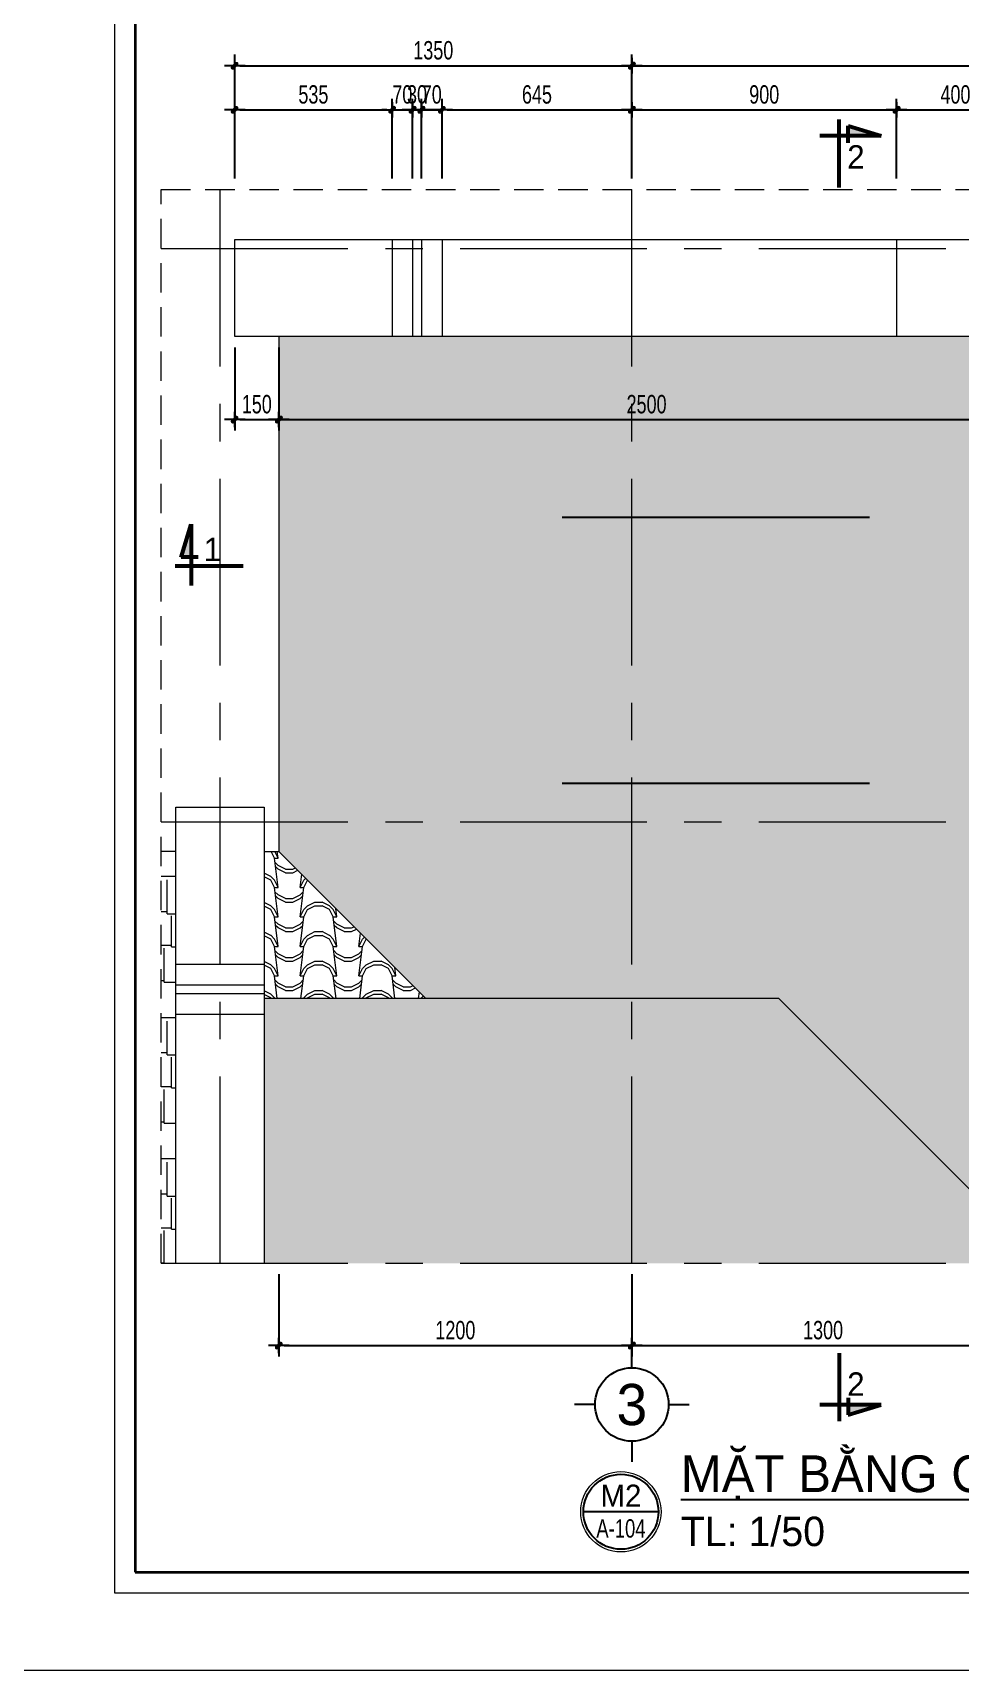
# Model space of a CAD drawing. Header units: inches. Extents: x 88947 to 296847, y 35049 to 161062.
# Drawn here: x 267577 to 270730, y 129559 to 135126 of the extents above; entities that cross this region are included whole.
import ezdxf
from ezdxf.enums import TextEntityAlignment as Align

# ---------------------------------------------------------------- set-up
doc = ezdxf.new("R2010")
doc.units = ezdxf.units.IN
doc.header["$MEASUREMENT"] = 0
doc.header["$PDMODE"] = 1
for name, pattern in [('ACAD_ISO03W100', [30, 12, -18]), ('CENTER', [50.8, 31.75, -6.35, 6.35, -6.35]), ('DASHED', [0.75, 0.5, -0.25])]:
    doc.linetypes.add(name, pattern=pattern)
for name, color, linetype, lineweight in [('A-Dims', 145, 'Continuous', 25), ('A-Text', 30, 'Continuous', 9), ('A-Wall', 2, 'Continuous', 35), ('CUA', 42, 'Continuous', 20), ('DIM', 7, 'Continuous', 25), ('GHICHU', 40, 'Continuous', 18), ('HACTH', 8, 'Continuous', 5), ('KHUNG 2', 144, 'Continuous', 18), ('KY HIEU', 4, 'Continuous', 25), ('NETCAT', 4, 'Continuous', 53), ('NETMANH', 192, 'Continuous', 18), ('netthay', 254, 'Continuous', 25), ('THAY', 3, 'Continuous', 18), ('TRUC', 252, 'ACAD_ISO03W100', 13)]:
    doc.layers.add(name, color=color, linetype=linetype, lineweight=lineweight)
doc.layers.add('NHO', color=8, linetype='Continuous')
doc.layers.add('text', color=2, linetype='Continuous')
doc.styles.add('FRANKO', font='VFRANKO.TTF')
doc.styles.add('TAS-MTEXT', font='VAVOB.TTF', dxfattribs={"width": 0.75})
doc.styles.add('tieude', font='VSOUVB.TTF')
doc.styles.add('VHELVEN', font='VHELVEN.TTF')
doc.styles.add('VNI-HELVE', font='VHELVEN.TTF')
doc.styles.add('VNI-HELVE-CONDENSE', font='VNARIAL.TTF', dxfattribs={"width": 0.7})
doc.dimstyles.new('TAS-50', dxfattribs={"dimscale": 25, "dimtxt": 2.5, "dimasz": 0.7, "dimexe": 1.5, "dimexo": 1.5, "dimgap": 0.8, "dimtad": 1, "dimdec": 0, "dimzin": 3, "dimdsep": 46, "dimtxsty": 'VNI-HELVE-CONDENSE', "dimblk": 'TICK', "dimcen": 2.5, "dimclrt": 71, "dimazin": 2, "dimtfac": 0.75, "dimtdec": 0, "dimtix": 1, "dimtmove": 2, "dimatfit": 2, "dimldrblk": 'TICK123', "dimfxl": 1.5, "dimtolj": 1, "dimtzin": 0, "dimarcsym": 0})
doc.dimstyles.new('TL 100', dxfattribs={"dimscale": 100, "dimtxt": 1.25, "dimasz": 0.5, "dimexe": 1, "dimexo": 1, "dimgap": 0.5, "dimtad": 1, "dimdec": 0, "dimzin": 3, "dimdsep": 46, "dimtxsty": 'VNI-HELVE-CONDENSE', "dimblk": 'DOT', "dimcen": 2, "dimclrt": 7, "dimazin": 2, "dimtfac": 0.75, "dimtdec": 0, "dimtix": 1, "dimtmove": 2, "dimatfit": 2, "dimfxl": 1.5, "dimtolj": 1, "dimtzin": 0, "dimarcsym": 0})
pattern_1 = [(0, (231335.82, 36757.15), (200, 100), [25, -175]), (0, (231335.82, 36769.65), (200, 100), [25, -75]), (0, (231435.82, 36782.15), (200, 100), [25, -175]), (0, (231285.82, 36719.65), (200, 100), [12.5, -100, 12.5, -75]), (45, (231298.315, 36744.65), (0, 100.00003), [17.6777, -265.165]), (45, (231285.815, 36782.15), (0, 100.00003), [12.63, -270.2127]), (45, (231285.815, 36794.65), (0, 100.00003), [15.15, -267.6927]), (135, (231410.815, 36794.65), (0, 100.00003), [15.15, -267.6927]), (135, (231410.815, 36782.15), (0, 100.00003), [12.63, -270.2127]), (135, (231398.315, 36744.65), (0, 100.00003), [17.6777, -265.165]), (26.56505, (231310.815, 36744.65), (4.5e-05, 100), [27.9509, -195.6559]), (26.56505, (231310.815, 36757.15), (4.5e-05, 100), [27.9509, -195.6559]), (26.56505, (231260.815, 36769.65), (4.5e-05, 100), [27.9509, -195.6559]), (26.56505, (231260.815, 36782.15), (4.5e-05, 100), [27.9509, -195.6559]), (63.43495, (231285.815, 36719.65), (-4.5e-05, 100.000001), [27.9509, -419.2627]), (63.43495, (231298.315, 36719.65), (-4.5e-05, 100.000001), [27.9509, -419.2627]), (116.56505, (231398.315, 36719.65), (4.5e-05, 100.000001), [27.9509, -419.2627]), (116.56505, (231410.815, 36719.65), (4.5e-05, 100.000001), [27.9509, -419.2627]), (153.43495, (231385.815, 36744.65), (-4.5e-05, 100), [27.9509, -195.6559]), (153.43495, (231385.815, 36757.15), (-4.5e-05, 100), [27.9509, -195.6559]), (153.43495, (231435.815, 36769.65), (-4.5e-05, 100), [27.9509, -195.6559]), (153.43495, (231435.815, 36782.15), (-4.5e-05, 100), [27.9509, -195.6559]), (82.874984, (231285.815, 36719.651), (-2.54e-05, 100.0000155), [100.7782, -1511.6733]), (97.125016, (231410.815, 36719.651), (2.54e-05, 100.0000155), [100.7782, -1511.6733])]

# ---------------------------------------------------------------- blocks, each defined once
blk = doc.blocks.new('khung ten')
at = {"layer": 'A-Wall', "ltscale": 0.7}
blk.add_lwpolyline([(267204, -219099), (305804, -219099), (305804, -190799), (267204, -190799)], close=True, dxfattribs=at)
at = {"layer": 'KHUNG 2', "ltscale": 0.7}
blk.add_lwpolyline([(267004, -219299), (306004, -219299), (306004, -190599), (267004, -190599)], close=True, dxfattribs=at)
at = {"layer": 'NETMANH', "ltscale": 0.7}
blk.add_lwpolyline([(265004, -220042), (307004, -220042), (307004, -190342), (265004, -190342)], close=True, dxfattribs=at)
blk = doc.blocks.new('_Dot')
at = {"layer": 'netthay', "color": 0, "lineweight": -2}
blk.add_line((-0.5, 0), (-1, 0), dxfattribs=at)
at = {"layer": 'netthay', "color": 0, "const_width": 0.5}
blk.add_lwpolyline([(-0.25, 0, 1), (0.25, 0, 1)], format="xyb", close=True, dxfattribs=at)
blk = doc.blocks.new('TICK')
at = {"layer": 'A-Dims', "color": 1}
for p, q in [((-2, 0), (2, 0)), ((0, 1.5), (0, -1.5))]:
    blk.add_line(p, q, dxfattribs=at)
at = {"layer": 'A-Dims', "color": 1, "const_width": 0.788}
blk.add_lwpolyline([(-0.33, -0.35), (0.38, 0.38)], dxfattribs=at)
at = {"layer": 'A-Dims', "color": 1, "const_width": 0.394}
for points in [[(0.24, 0.52, -0.414214), (0.52, 0.52, -1)], [(0.52, 0.52, -0.414214), (0.52, 0.24, -1)], [(-0.47, -0.21, 0.414214), (-0.47, -0.49, 1)], [(-0.47, -0.49, 0.414214), (-0.19, -0.49, 1)]]:
    blk.add_lwpolyline(points, format="xyb", dxfattribs=at)
blk = doc.blocks.new('*D2083')
at = {"layer": 'Defpoints', "color": 0}
for p in [(268798.2, 134863.7), (268263.6, 134592.6), (268798.2, 134592.6)]:
    blk.add_point(p, dxfattribs=at)
at = {"layer": 'DIM', "color": 0, "lineweight": -2}
for p, q in [((268263.6, 134630.1), (268263.6, 134901.2)), ((268798.2, 134630.1), (268798.2, 134901.2)), ((268281.1, 134863.7), (268780.7, 134863.7))]:
    blk.add_line(p, q, dxfattribs=at)
at = {"layer": 'DIM', "color": 0, "lineweight": -2, "xscale": 17.5, "yscale": 17.5, "zscale": 17.5, "rotation": 180}
blk.add_blockref('TICK', (268263.6, 134863.7), dxfattribs=at)
at = {"layer": 'DIM', "color": 0, "lineweight": -2, "xscale": 17.5, "yscale": 17.5, "zscale": 17.5}
blk.add_blockref('TICK', (268798.2, 134863.7), dxfattribs=at)
at = {"layer": 'DIM', "color": 71, "insert": (268530.9, 134915.7), "char_height": 62.5, "attachment_point": 5, "style": 'VNI-HELVE-CONDENSE'}
blk.add_mtext('\\A1;535', dxfattribs=at)
blk = doc.blocks.new('TICK123')
at = {"layer": 'A-Dims', "color": 1}
blk.add_lwpolyline([(0.05, 0, 0, 0.84, 0), (-2.11, 0, 8.4, 8.4, 0)], format="xyseb", dxfattribs=at)
blk = doc.blocks.new('*D2084')
at = {"layer": 'Defpoints', "color": 0}
for p in [(268868.2, 134863.7), (268798.2, 134592.6), (268868.2, 134592.6)]:
    blk.add_point(p, dxfattribs=at)
at = {"layer": 'DIM', "color": 0, "lineweight": -2}
for p, q in [((268798.2, 134630.1), (268798.2, 134901.2)), ((268868.2, 134630.1), (268868.2, 134901.2)), ((268780.7, 134863.7), (268763.2, 134863.7)), ((268798.2, 134863.7), (268868.2, 134863.7)), ((268885.7, 134863.7), (268903.2, 134863.7))]:
    blk.add_line(p, q, dxfattribs=at)
at = {"layer": 'DIM', "color": 0, "lineweight": -2, "xscale": 17.5, "yscale": 17.5, "zscale": 17.5}
blk.add_blockref('TICK', (268798.2, 134863.7), dxfattribs=at)
at = {"layer": 'DIM', "color": 0, "lineweight": -2, "xscale": 17.5, "yscale": 17.5, "zscale": 17.5, "rotation": 180}
blk.add_blockref('TICK', (268868.2, 134863.7), dxfattribs=at)
at = {"layer": 'DIM', "color": 71, "insert": (268833.2, 134915.6), "char_height": 62.5, "attachment_point": 5, "style": 'VNI-HELVE-CONDENSE'}
blk.add_mtext('\\A1;70', dxfattribs=at)
blk = doc.blocks.new('*D2085')
at = {"layer": 'Defpoints', "color": 0}
for p in [(270513.6, 134863.7), (269613.6, 134592.6), (270513.6, 134592.6)]:
    blk.add_point(p, dxfattribs=at)
at = {"layer": 'DIM', "color": 0, "lineweight": -2}
for p, q in [((269613.6, 134630.1), (269613.6, 134901.2)), ((270513.6, 134630.1), (270513.6, 134901.2)), ((269631.1, 134863.7), (270496.1, 134863.7))]:
    blk.add_line(p, q, dxfattribs=at)
at = {"layer": 'DIM', "color": 0, "lineweight": -2, "xscale": 17.5, "yscale": 17.5, "zscale": 17.5, "rotation": 180}
blk.add_blockref('TICK', (269613.6, 134863.7), dxfattribs=at)
at = {"layer": 'DIM', "color": 0, "lineweight": -2, "xscale": 17.5, "yscale": 17.5, "zscale": 17.5}
blk.add_blockref('TICK', (270513.6, 134863.7), dxfattribs=at)
at = {"layer": 'DIM', "color": 71, "insert": (270063.6, 134915.6), "char_height": 62.5, "attachment_point": 5, "style": 'VNI-HELVE-CONDENSE'}
blk.add_mtext('\\A1;900', dxfattribs=at)
blk = doc.blocks.new('*D2086')
at = {"layer": 'Defpoints', "color": 0}
for p in [(270913.6, 134863.7), (270513.6, 134592.6), (270913.6, 134592.6)]:
    blk.add_point(p, dxfattribs=at)
at = {"layer": 'DIM', "color": 0, "lineweight": -2}
for p, q in [((270513.6, 134630.1), (270513.6, 134901.2)), ((270913.6, 134630.1), (270913.6, 134901.2)), ((270531.1, 134863.7), (270896.1, 134863.7))]:
    blk.add_line(p, q, dxfattribs=at)
at = {"layer": 'DIM', "color": 0, "lineweight": -2, "xscale": 17.5, "yscale": 17.5, "zscale": 17.5, "rotation": 180}
blk.add_blockref('TICK', (270513.6, 134863.7), dxfattribs=at)
at = {"layer": 'DIM', "color": 0, "lineweight": -2, "xscale": 17.5, "yscale": 17.5, "zscale": 17.5}
blk.add_blockref('TICK', (270913.6, 134863.7), dxfattribs=at)
at = {"layer": 'DIM', "color": 71, "insert": (270713.6, 134915.6), "char_height": 62.5, "attachment_point": 5, "style": 'VNI-HELVE-CONDENSE'}
blk.add_mtext('\\A1;400', dxfattribs=at)
blk = doc.blocks.new('*D2087')
at = {"layer": 'Defpoints', "color": 0}
for p in [(269613.6, 135013.7), (268263.6, 134592.6), (269613.6, 134592.6)]:
    blk.add_point(p, dxfattribs=at)
at = {"layer": 'DIM', "color": 0, "lineweight": -2}
for p, q in [((268263.6, 134630.1), (268263.6, 135051.2)), ((268281.1, 135013.7), (269596.1, 135013.7)), ((269613.6, 134630.1), (269613.6, 135051.2))]:
    blk.add_line(p, q, dxfattribs=at)
at = {"layer": 'DIM', "color": 0, "lineweight": -2, "xscale": 17.5, "yscale": 17.5, "zscale": 17.5, "rotation": 180}
blk.add_blockref('TICK', (268263.6, 135013.7), dxfattribs=at)
at = {"layer": 'DIM', "color": 0, "lineweight": -2, "xscale": 17.5, "yscale": 17.5, "zscale": 17.5}
blk.add_blockref('TICK', (269613.6, 135013.7), dxfattribs=at)
at = {"layer": 'DIM', "color": 71, "insert": (268938.6, 135065.7), "char_height": 62.5, "attachment_point": 5, "style": 'VNI-HELVE-CONDENSE'}
blk.add_mtext('\\A1;1350', dxfattribs=at)
blk = doc.blocks.new('*D2088')
at = {"layer": 'Defpoints', "color": 0}
for p in [(272213.6, 135013.7), (269613.6, 134592.6), (272213.6, 134592.6)]:
    blk.add_point(p, dxfattribs=at)
at = {"layer": 'DIM', "color": 0, "lineweight": -2}
for p, q in [((269613.6, 134630.1), (269613.6, 135051.2)), ((269631.1, 135013.7), (272196.1, 135013.7)), ((272213.6, 134630.1), (272213.6, 135051.2))]:
    blk.add_line(p, q, dxfattribs=at)
at = {"layer": 'DIM', "color": 0, "lineweight": -2, "xscale": 17.5, "yscale": 17.5, "zscale": 17.5, "rotation": 180}
blk.add_blockref('TICK', (269613.6, 135013.7), dxfattribs=at)
at = {"layer": 'DIM', "color": 0, "lineweight": -2, "xscale": 17.5, "yscale": 17.5, "zscale": 17.5}
blk.add_blockref('TICK', (272213.6, 135013.7), dxfattribs=at)
at = {"layer": 'DIM', "color": 71, "insert": (270913.6, 135065.6), "char_height": 62.5, "attachment_point": 5, "style": 'VNI-HELVE-CONDENSE'}
blk.add_mtext('\\A1;2600', dxfattribs=at)
blk = doc.blocks.new('A$C7A0429F1')
at = {"layer": 'THAY'}
for points in [[(-704.7, 0), (-704.7, -300)], [(-634.7, 0), (-634.7, -300)], [(-604.6, 0), (-604.6, -300)], [(-534.5, 0), (-534.5, -300)]]:
    blk.add_lwpolyline(points, dxfattribs=at)
blk = doc.blocks.new('*D2098')
at = {"layer": 'Defpoints', "color": 0}
for p in [(268263.6, 134092.6), (268413.6, 134092.6), (268413.6, 133810.7)]:
    blk.add_point(p, dxfattribs=at)
at = {"layer": 'DIM', "color": 0, "lineweight": -2}
for p, q in [((268263.6, 134055.1), (268263.6, 133773.2)), ((268413.6, 134055.1), (268413.6, 133773.2)), ((268281.1, 133810.7), (268396.1, 133810.7))]:
    blk.add_line(p, q, dxfattribs=at)
at = {"layer": 'DIM', "color": 0, "lineweight": -2, "xscale": 17.5, "yscale": 17.5, "zscale": 17.5, "rotation": 180}
blk.add_blockref('TICK', (268263.6, 133810.7), dxfattribs=at)
at = {"layer": 'DIM', "color": 0, "lineweight": -2, "xscale": 17.5, "yscale": 17.5, "zscale": 17.5}
blk.add_blockref('TICK', (268413.6, 133810.7), dxfattribs=at)
at = {"layer": 'DIM', "color": 71, "insert": (268338.6, 133862.6), "char_height": 62.5, "attachment_point": 5, "style": 'VNI-HELVE-CONDENSE'}
blk.add_mtext('\\A1;150', dxfattribs=at)
blk = doc.blocks.new('*D2099')
at = {"layer": 'Defpoints', "color": 0}
for p in [(268413.6, 134092.6), (270913.6, 134092.6), (270913.6, 133810.7)]:
    blk.add_point(p, dxfattribs=at)
at = {"layer": 'DIM', "color": 0, "lineweight": -2}
for p, q in [((268413.6, 134055.1), (268413.6, 133773.2)), ((270913.6, 134055.1), (270913.6, 133773.2)), ((268431.1, 133810.7), (270896.1, 133810.7))]:
    blk.add_line(p, q, dxfattribs=at)
at = {"layer": 'DIM', "color": 0, "lineweight": -2, "xscale": 17.5, "yscale": 17.5, "zscale": 17.5, "rotation": 180}
blk.add_blockref('TICK', (268413.6, 133810.7), dxfattribs=at)
at = {"layer": 'DIM', "color": 0, "lineweight": -2, "xscale": 17.5, "yscale": 17.5, "zscale": 17.5}
blk.add_blockref('TICK', (270913.6, 133810.7), dxfattribs=at)
at = {"layer": 'DIM', "color": 71, "insert": (269663.6, 133862.6), "char_height": 62.5, "attachment_point": 5, "style": 'VNI-HELVE-CONDENSE'}
blk.add_mtext('\\A1;2500', dxfattribs=at)
blk = doc.blocks.new('*D2102')
at = {"layer": 'Defpoints', "color": 0}
for p in [(268413.6, 130942.6), (269613.6, 130942.6), (269613.6, 130662.8)]:
    blk.add_point(p, dxfattribs=at)
at = {"layer": 'DIM', "color": 0, "lineweight": -2}
for p, q in [((268413.6, 130905.1), (268413.6, 130625.3)), ((269613.6, 130905.1), (269613.6, 130625.3)), ((268431.1, 130662.8), (269596.1, 130662.8))]:
    blk.add_line(p, q, dxfattribs=at)
at = {"layer": 'DIM', "color": 0, "lineweight": -2, "xscale": 17.5, "yscale": 17.5, "zscale": 17.5, "rotation": 180}
blk.add_blockref('TICK', (268413.6, 130662.8), dxfattribs=at)
at = {"layer": 'DIM', "color": 0, "lineweight": -2, "xscale": 17.5, "yscale": 17.5, "zscale": 17.5}
blk.add_blockref('TICK', (269613.6, 130662.8), dxfattribs=at)
at = {"layer": 'DIM', "color": 71, "insert": (269013.6, 130714.7), "char_height": 62.5, "attachment_point": 5, "style": 'VNI-HELVE-CONDENSE'}
blk.add_mtext('\\A1;1200', dxfattribs=at)
blk = doc.blocks.new('*D2103')
at = {"layer": 'Defpoints', "color": 0}
for p in [(269613.6, 130942.6), (270913.6, 130942.6), (270913.6, 130662.8)]:
    blk.add_point(p, dxfattribs=at)
at = {"layer": 'DIM', "color": 0, "lineweight": -2}
for p, q in [((269613.6, 130905.1), (269613.6, 130625.3)), ((270913.6, 130905.1), (270913.6, 130625.3)), ((269631.1, 130662.8), (270896.1, 130662.8))]:
    blk.add_line(p, q, dxfattribs=at)
at = {"layer": 'DIM', "color": 0, "lineweight": -2, "xscale": 17.5, "yscale": 17.5, "zscale": 17.5, "rotation": 180}
blk.add_blockref('TICK', (269613.6, 130662.8), dxfattribs=at)
at = {"layer": 'DIM', "color": 0, "lineweight": -2, "xscale": 17.5, "yscale": 17.5, "zscale": 17.5}
blk.add_blockref('TICK', (270913.6, 130662.8), dxfattribs=at)
at = {"layer": 'DIM', "color": 71, "insert": (270263.6, 130714.8), "char_height": 62.5, "attachment_point": 5, "style": 'VNI-HELVE-CONDENSE'}
blk.add_mtext('\\A1;1300', dxfattribs=at)
blk = doc.blocks.new('TRUCCOT')
for p, q in [((0, -140), (0, 0)), ((-250, -390), (-390, -390)), ((250, -390), (390, -390)), ((0, -640), (0, -780))]:
    blk.add_line(p, q)
blk.add_circle((0, -390), 250)
at = {"layer": 'GHICHU', "style": 'VHELVEN'}
blk.add_attdef('TRUC', text='', height=280, dxfattribs=at).set_placement((0, -390), align=Align.MIDDLE_CENTER)
blk = doc.blocks.new('dc')
at = {"layer": 'NETCAT'}
blk.add_hatch(color=256, dxfattribs=at).paths.add_polyline_path([(828, 672), (828, 147), (989, 147)])
for p, q in [((828, 672), (828, -310)), ((989, 147), (828, 672)), ((0, 0), (1087, 0)), ((717, 147), (989, 147))]:
    blk.add_line(p, q, dxfattribs=at)
at = {"style": 'VNI-HELVE', "flags": 4}
blk.add_attdef('E', text='', height=375, dxfattribs=at).set_placement((482, 272), align=Align.MIDDLE_CENTER)
blk = doc.blocks.new('*D2145')
at = {"layer": 'Defpoints', "color": 0}
for p in [(268898.3, 134863.7), (268868.2, 134592.6), (268898.3, 134592.6)]:
    blk.add_point(p, dxfattribs=at)
at = {"layer": 'DIM', "color": 0, "lineweight": -2}
for p, q in [((268868.2, 134630.1), (268868.2, 134901.2)), ((268898.3, 134630.1), (268898.3, 134901.2)), ((268850.7, 134863.7), (268833.2, 134863.7)), ((268868.2, 134863.7), (268898.3, 134863.7)), ((268915.8, 134863.7), (268933.3, 134863.7))]:
    blk.add_line(p, q, dxfattribs=at)
at = {"layer": 'DIM', "color": 0, "lineweight": -2, "xscale": 17.5, "yscale": 17.5, "zscale": 17.5}
blk.add_blockref('TICK', (268868.2, 134863.7), dxfattribs=at)
at = {"layer": 'DIM', "color": 0, "lineweight": -2, "xscale": 17.5, "yscale": 17.5, "zscale": 17.5, "rotation": 180}
blk.add_blockref('TICK', (268898.3, 134863.7), dxfattribs=at)
at = {"layer": 'DIM', "color": 71, "insert": (268883.2, 134915.7), "char_height": 62.5, "attachment_point": 5, "style": 'VNI-HELVE-CONDENSE'}
blk.add_mtext('\\A1;30', dxfattribs=at)
blk = doc.blocks.new('*D2146')
at = {"layer": 'Defpoints', "color": 0}
for p in [(268968.3, 134863.7), (268898.3, 134592.6), (268968.3, 134592.6)]:
    blk.add_point(p, dxfattribs=at)
at = {"layer": 'DIM', "color": 0, "lineweight": -2}
for p, q in [((268898.3, 134630.1), (268898.3, 134901.2)), ((268968.3, 134630.1), (268968.3, 134901.2)), ((268880.8, 134863.7), (268863.3, 134863.7)), ((268898.3, 134863.7), (268968.3, 134863.7)), ((268985.8, 134863.7), (269003.3, 134863.7))]:
    blk.add_line(p, q, dxfattribs=at)
at = {"layer": 'DIM', "color": 0, "lineweight": -2, "xscale": 17.5, "yscale": 17.5, "zscale": 17.5}
blk.add_blockref('TICK', (268898.3, 134863.7), dxfattribs=at)
at = {"layer": 'DIM', "color": 0, "lineweight": -2, "xscale": 17.5, "yscale": 17.5, "zscale": 17.5, "rotation": 180}
blk.add_blockref('TICK', (268968.3, 134863.7), dxfattribs=at)
at = {"layer": 'DIM', "color": 71, "insert": (268933.3, 134915.6), "char_height": 62.5, "attachment_point": 5, "style": 'VNI-HELVE-CONDENSE'}
blk.add_mtext('\\A1;70', dxfattribs=at)
blk = doc.blocks.new('*D2147')
at = {"layer": 'Defpoints', "color": 0}
for p in [(269613.6, 134863.7), (268968.3, 134592.6), (269613.6, 134592.6)]:
    blk.add_point(p, dxfattribs=at)
at = {"layer": 'DIM', "color": 0, "lineweight": -2}
for p, q in [((268968.3, 134630.1), (268968.3, 134901.2)), ((269613.6, 134630.1), (269613.6, 134901.2)), ((268985.8, 134863.7), (269596.1, 134863.7))]:
    blk.add_line(p, q, dxfattribs=at)
at = {"layer": 'DIM', "color": 0, "lineweight": -2, "xscale": 17.5, "yscale": 17.5, "zscale": 17.5, "rotation": 180}
blk.add_blockref('TICK', (268968.3, 134863.7), dxfattribs=at)
at = {"layer": 'DIM', "color": 0, "lineweight": -2, "xscale": 17.5, "yscale": 17.5, "zscale": 17.5}
blk.add_blockref('TICK', (269613.6, 134863.7), dxfattribs=at)
at = {"layer": 'DIM', "color": 71, "insert": (269291, 134915.6), "char_height": 62.5, "attachment_point": 5, "style": 'VNI-HELVE-CONDENSE'}
blk.add_mtext('\\A1;645', dxfattribs=at)

msp = doc.modelspace()

# ---------------------------------------------------------------- hatches: boundary and pattern name
at = {"layer": 'HACTH'}
h = msp.add_hatch(dxfattribs=at)
h.set_pattern_fill('TILE_02', color=256, scale=100, angle=90, style=0, pattern_type=2)
h.set_pattern_definition([(90, (230703.42, 36473.69), (-100, 200), [25, -175]), (90, (230690.92, 36473.69), (-100, 200), [25, -75]), (90, (230678.42, 36573.69), (-100, 200), [25, -175]), (90, (230740.92, 36423.69), (-100, 200), [12.5, -100, 12.5, -75]), (135, (230715.92, 36436.195), (-100.00003, 6e-15), [17.6777, -265.165]), (135, (230678.42, 36423.695), (-100.00003, 6e-15), [12.63, -270.2127]), (135, (230665.92, 36423.695), (-100.00003, 6e-15), [15.15, -267.6927]), (225, (230665.92, 36548.695), (-100.00003, 6e-15), [15.15, -267.6927]), (225, (230678.42, 36548.695), (-100.00003, 6e-15), [12.63, -270.2127]), (225, (230715.92, 36536.195), (-100.00003, 6e-15), [17.6777, -265.165]), (116.56505, (230715.92, 36448.695), (-100, 4.5e-05), [27.9509, -195.6559]), (116.56505, (230703.42, 36448.695), (-100, 4.5e-05), [27.9509, -195.6559]), (116.56505, (230690.92, 36398.695), (-100, 4.5e-05), [27.9509, -195.6559]), (116.56505, (230678.42, 36398.695), (-100, 4.5e-05), [27.9509, -195.6559]), (153.43495, (230740.92, 36423.695), (-100.000001, -4.5e-05), [27.9509, -419.2627]), (153.43495, (230740.92, 36436.195), (-100.000001, -4.5e-05), [27.9509, -419.2627]), (206.56505, (230740.92, 36536.195), (-100.000001, 4.5e-05), [27.9509, -419.2627]), (206.56505, (230740.92, 36548.695), (-100.000001, 4.5e-05), [27.9509, -419.2627]), (243.43495, (230715.92, 36523.695), (-100, -4.5e-05), [27.9509, -195.6559]), (243.43495, (230703.42, 36523.695), (-100, -4.5e-05), [27.9509, -195.6559]), (243.43495, (230690.92, 36573.695), (-100, -4.5e-05), [27.9509, -195.6559]), (243.43495, (230678.42, 36573.695), (-100, -4.5e-05), [27.9509, -195.6559]), (172.874984, (230740.918, 36423.695), (-100.0000155, -2.54e-05), [100.7782, -1511.6733]), (187.125016, (230740.918, 36548.695), (-100.0000155, 2.54e-05), [100.7782, -1511.6733])])
h.paths.add_polyline_path([(270818, 134092.6), (269713.6, 134092.6), (269713.6, 132442.6), (270818, 132442.6)])
h.paths.add_polyline_path([(269713.6, 134092.6), (268413.6, 134092.6), (268413.6, 132442.6), (269713.6, 132442.6)])
h.paths.add_polyline_path([(269713.6, 132442.6), (268413.6, 132442.6), (268413.6, 132342.6), (268913.6, 131842.6), (269713.6, 131842.6)])
h.paths.add_polyline_path([(270818, 132442.6), (269713.6, 132442.6), (269713.6, 131842.6), (270113.6, 131842.6), (270818, 131138.3)])
h.paths.add_polyline_path([(269582.4, 133910.1), (269744.8, 133910.1), (269744.8, 133815.1), (269582.4, 133815.1)], flags=9)
h = msp.add_hatch(dxfattribs=at)
h.set_pattern_fill('AR-RSHKE', color=256, scale=10, style=0)
h.set_pattern_definition([(0, (264963.6, 128538.28), (255, 120), [60, -50, 70, -30, 90, -40]), (0, (265023.6, 128543.28), (255, 120), [50, -190, 40, -60]), (0, (265143.6, 128530.78), (255, 120), [30, -310]), (90, (264963.6, 128538.28), (-85, 120), [115, -365]), (90, (265023.6, 128538.28), (-85, 120), [112.5, -367.5]), (90, (265073.6, 128538.28), (-85, 120), [105, -375]), (90, (265143.6, 128530.78), (-85, 120), [115, -365]), (90, (265173.6, 128530.78), (-85, 120), [115, -365]), (90, (265263.6, 128538.28), (-85, 120), [110, -370])])
h.paths.add_polyline_path([(268013.6, 132342.6), (268013.6, 130942.6), (268063.6, 130942.6), (268063.6, 132342.6)])
h = msp.add_hatch(dxfattribs=at)
h.set_pattern_fill('TILE_02', color=256, scale=100, style=0, pattern_type=2)
h.set_pattern_definition(pattern_1)
h.paths.add_polyline_path([(268913.6, 131842.6), (268413.6, 132342.6), (268363.6, 132342.6), (268363.6, 131842.6)])
h = msp.add_hatch(dxfattribs=at)
h.set_pattern_fill('TILE_02', color=256, scale=100, style=0, pattern_type=2)
h.set_pattern_definition(pattern_1)
h.paths.add_polyline_path([(269713.6, 131842.6), (268363.6, 131842.6), (268363.6, 130942.6), (269713.6, 130942.6)])
h.paths.add_polyline_path([(273463.6, 131842.6), (272113.6, 131842.6), (272113.6, 130942.6), (273463.6, 130942.6)])
h.paths.add_polyline_path([(271713.6, 131842.6), (270913.6, 131042.6), (270113.6, 131842.6), (269713.6, 131842.6), (269713.6, 130942.6), (272113.6, 130942.6), (272113.6, 131842.6)])

# ---------------------------------------------------------------- linework, layer by layer
at = {"layer": 'KHUNG 2', "linetype": 'DASHED', "ltscale": 200}
msp.add_lwpolyline([(268013.6, 130942.6), (268013.6, 134592.6), (273813.6, 134592.6), (273813.6, 130942.6)], dxfattribs=at)
at = {"layer": 'KY HIEU'}
msp.add_line((269703.8, 130097.5), (269448.8, 130097.5), dxfattribs=at)
at = {"layer": 'KY HIEU', "const_width": 2.75}
msp.add_lwpolyline([(269448.9, 130097.5, 1), (269703.6, 130097.5, 1)], format="xyb", close=True, dxfattribs=at)
at = {"layer": 'NHO'}
msp.add_circle((269576.3, 130097.5), 127.5, dxfattribs=at)
at = {"layer": 'THAY'}
msp.add_lwpolyline([(268263.6, 134422.6), (273563.6, 134422.6), (273563.6, 134092.6), (268263.6, 134092.6)], close=True, dxfattribs=at)
for points in [[(268798.2, 134422.6), (268798.2, 134092.6)], [(268868.2, 134422.6), (268868.2, 134092.6)], [(268898.3, 134422.6), (268898.3, 134092.6)], [(268968.3, 134422.6), (268968.3, 134092.6)], [(270513.6, 134422.6), (270513.6, 134092.6)], [(268413.6, 134092.6), (268413.6, 132342.6)], [(268063.6, 130942.6), (268063.6, 132492.6), (268363.6, 132492.6), (268363.6, 130942.6)], [(268063.6, 132342.6), (268013.6, 132342.6)], [(268363.6, 132342.6), (268413.6, 132342.6), (268913.6, 131842.6)], [(270113.6, 131842.6), (268363.6, 131842.6)], [(273463.6, 131842.6), (271713.6, 131842.6), (270913.6, 131042.6), (270113.6, 131842.6), (268363.6, 131842.6)]]:
    msp.add_lwpolyline(points, dxfattribs=at)
at = {"layer": 'THAY', "color": 8}
msp.add_circle((269576.3, 130097.5), 136.6, dxfattribs=at)
at = {"layer": 'TRUC', "linetype": 'CENTER', "ltscale": 20}
for points in [[(268213.6, 130942.6), (268213.6, 134592.6)], [(269613.6, 130942.6), (269613.6, 134592.6)], [(268013.6, 134392.6), (273813.6, 134392.6)], [(268013.6, 132442.6), (273813.6, 132442.6)], [(268013.6, 130942.6), (273813.6, 130942.6)]]:
    msp.add_lwpolyline(points, dxfattribs=at)

# ---------------------------------------------------------------- block references
ref = msp.add_blockref('dc', (270318, 134599.5), dxfattribs=dict(xscale=-0.2124999999650754, yscale=0.2125000000232831, zscale=0.2125, rotation=270))
ref.add_attrib('E', '2', dxfattribs={"height": 79.7, "style": 'tieude'}).set_placement((270375.2, 134703.6), align=Align.MIDDLE_CENTER)
ref = msp.add_blockref('dc', (268291.9, 133312.1), dxfattribs=dict(xscale=-0.2124999999650754, yscale=0.2125000000232831, zscale=0.2125))
ref.add_attrib('E', '1', dxfattribs={"height": 79.7, "style": 'tieude'}).set_placement((268187.7, 133369.2), align=Align.MIDDLE_CENTER)
ref = msp.add_blockref('dc', (270318, 130637), dxfattribs=dict(xscale=0.2124999999650754, yscale=0.2125000000232831, zscale=0.2125, rotation=270))
ref.add_attrib('E', '2', dxfattribs={"height": 79.7, "style": 'tieude'}).set_placement((270375.2, 130531.6), align=Align.MIDDLE_CENTER)
at = {"layer": 'A-Text', "xscale": 0.3535714285681024, "yscale": 0.3535714286845177, "zscale": 0.3535714286832132}
msp.add_blockref('khung ten', (173449.4, 207359.5), dxfattribs=at)
at = {"layer": 'DIM'}
ref = msp.add_blockref('TRUCCOT', (269613.6, 130657.2), dxfattribs=dict(at, xscale=0.5, yscale=0.5, zscale=0.5))
ref.add_attrib('TRUC', '3', dxfattribs={"layer": 'GHICHU', "height": 140, "style": 'FRANKO'}).set_placement((269613.6, 130462.2), align=Align.MIDDLE_CENTER)
at = {"layer": 'THAY', "xscale": -1, "rotation": 270}
msp.add_blockref('A$C7A0429F1', (268363.6, 132492.6), dxfattribs=at)

# ---------------------------------------------------------------- texts
at = {"layer": 'text', "style": 'FRANKO'}
msp.add_text('M2', height=75, dxfattribs=at).set_placement((269576.4, 130114.9), align=Align.CENTER)
at = {"layer": 'text', "style": 'TAS-MTEXT', "width": 0.75}
msp.add_text('A-104', height=62.5, dxfattribs=at).set_placement((269576.4, 130009.8), align=Align.CENTER)
at = {"layer": 'text', "insert": (269779.8, 130289.3), "char_height": 125, "width": 5864.249, "attachment_point": 1, "style": 'FRANKO'}
msp.add_mtext('{\\LMAËT BAÈNG CHI TIEÁT MAÙI NGOÙI 2\\P\\H0.8x;\\lTL: 1/50}', dxfattribs=at)

# ---------------------------------------------------------------- dimensions: what is measured, and where the dimension line sits
at = {"layer": 'DIM'}
for base, p1, p2, picture, middle in [((269613.6, 135013.7), (268263.6, 134592.6), (269613.6, 134592.6), '*D2087', (268938.6, 135065.7)), ((272213.6, 135013.7), (269613.6, 134592.6), (272213.6, 134592.6), '*D2088', (270913.6, 135065.6)), ((268798.2, 134863.7), (268263.6, 134592.6), (268798.2, 134592.6), '*D2083', (268530.9, 134915.7)), ((268868.2, 134863.7), (268798.2, 134592.6), (268868.2, 134592.6), '*D2084', (268833.2, 134915.6)), ((268898.3, 134863.7), (268868.2, 134592.6), (268898.3, 134592.6), '*D2145', (268883.2, 134915.7)), ((268968.3, 134863.7), (268898.3, 134592.6), (268968.3, 134592.6), '*D2146', (268933.3, 134915.6)), ((269613.6, 134863.7), (268968.3, 134592.6), (269613.6, 134592.6), '*D2147', (269291, 134915.6)), ((270513.6, 134863.7), (269613.6, 134592.6), (270513.6, 134592.6), '*D2085', (270063.6, 134915.6)), ((270913.6, 134863.7), (270513.6, 134592.6), (270913.6, 134592.6), '*D2086', (270713.6, 134915.6)), ((268413.6, 133810.7), (268263.6, 134092.6), (268413.6, 134092.6), '*D2098', (268338.6, 133862.6)), ((270913.6, 133810.7), (268413.6, 134092.6), (270913.6, 134092.6), '*D2099', (269663.6, 133862.6)), ((269613.6, 130662.8), (268413.6, 130942.6), (269613.6, 130942.6), '*D2102', (269013.6, 130714.7)), ((270913.6, 130662.8), (269613.6, 130942.6), (270913.6, 130942.6), '*D2103', (270263.6, 130714.8))]:
    dim = msp.add_linear_dim(base=base, p1=p1, p2=p2, dimstyle='TAS-50', dxfattribs=at)
    dim.commit()
    dim.dimension.update_dxf_attribs({"geometry": picture, "text_midpoint": middle})

# ---------------------------------------------------------------- leaders
at = {"layer": 'CUA'}
for points in [[(269376.8, 133479), (270421.4, 133479)], [(269376.8, 132574), (270421.4, 132574)]]:
    msp.add_leader(points, dimstyle='TL 100', override={"dimasz": 1.5, "dimgap": 0.5, "dimtad": 0}, dxfattribs=at)

doc.saveas('drawing.dxf')
